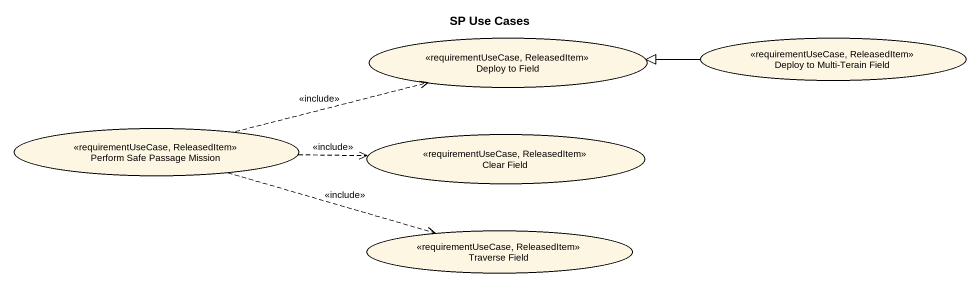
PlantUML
@startuml
title SP Use Cases
usecase "Deploy to Field" as Deploy_to_Field <<requirementUseCase, ReleasedItem>>
usecase "Deploy to Multi-Terain Field" as Deploy_to_Multi_Terain_Field <<requirementUseCase, ReleasedItem>>
usecase "Perform Safe Passage Mission" as Perform_Safe_Passage_Mission <<requirementUseCase, ReleasedItem>>
usecase "Clear Field" as Clear_Field <<requirementUseCase, ReleasedItem>>
usecase "Traverse Field" as Traverse_Field <<requirementUseCase, ReleasedItem>>
Deploy_to_Multi_Terain_Field -left-|> Deploy_to_Field
Perform_Safe_Passage_Mission .right.> Deploy_to_Field : <<include>>
Perform_Safe_Passage_Mission .right.> Clear_Field : <<include>>
Perform_Safe_Passage_Mission .right.> Traverse_Field : <<include>>
@enduml
